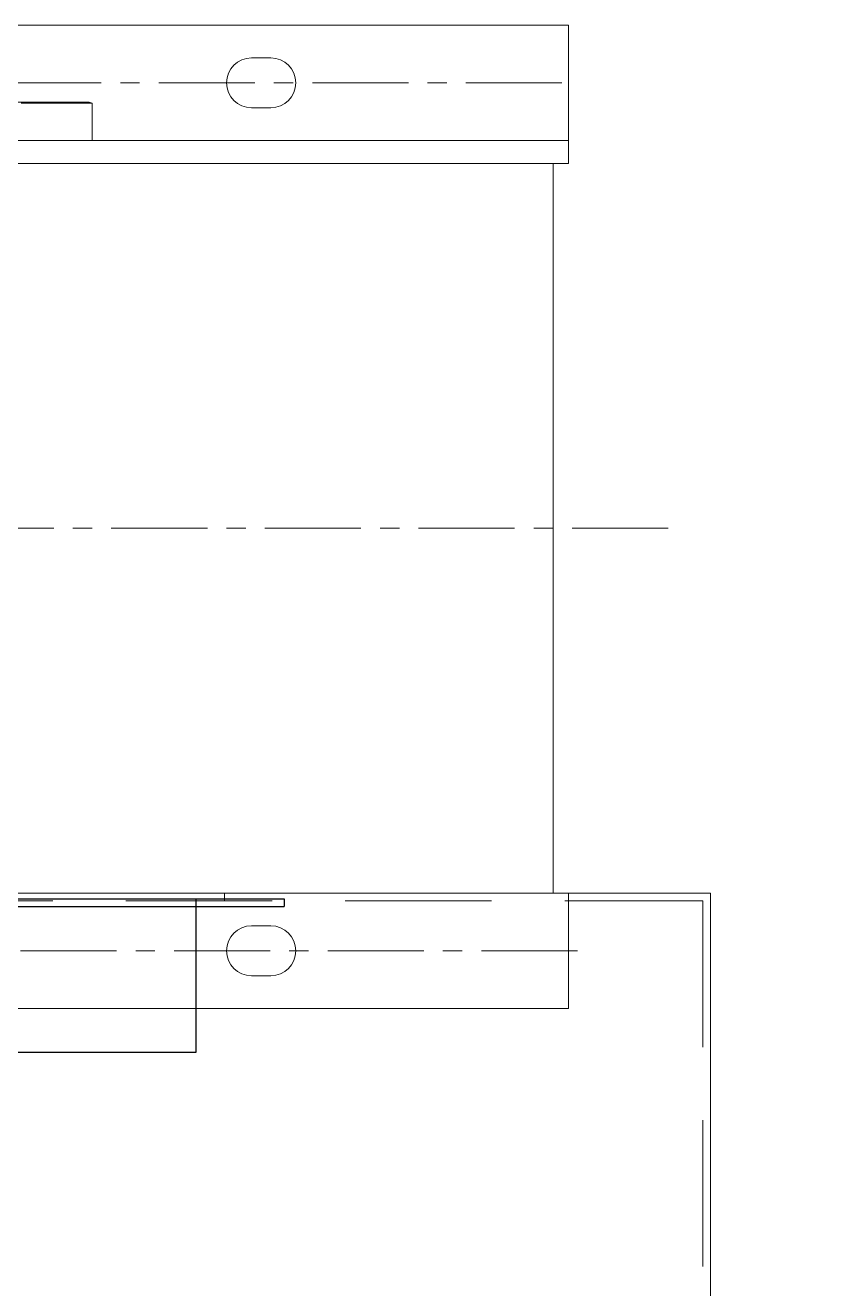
# Model space of a CAD drawing. Header units: millimetres. Extents: x 174875 to 182855, y -330615 to -324972.
# Drawn here: x 177893.4 to 178101.8, y -326151 to -325822 of the extents above; entities that cross this region are included whole.
import ezdxf

# ---------------------------------------------------------------- set-up
doc = ezdxf.new("R2010")
doc.units = ezdxf.units.MM
doc.header["$LTSCALE"] = 20
for name, pattern in [('CENTER', [2, 1.25, -0.25, 0.25, -0.25]), ('CENTER2', [28.575, 19.05, -3.175, 3.175, -3.175]), ('CENTERX2', [101.6, 63.5, -12.7, 12.7, -12.7]), ('DASHED2', [9.525, 6.35, -3.175]), ('HIDDEN', [9.525, 6.35, -3.175])]:
    doc.linetypes.add(name, pattern=pattern)
doc.layers.get('0').update_dxf_attribs({"lineweight": 15})
for name, color, linetype in [('4虚线层', 6, 'DASHED2'), ('PDF_几何图形', 7, 'Continuous'), ('实线', 7, 'Continuous')]:
    doc.layers.add(name, color=color, linetype=linetype)
for name, color, linetype, lineweight in [('Center2', 1, 'CENTER2', 9), ('Center2x', 1, 'CENTERX2', 9), ('from', 7, 'Continuous', 15), ('Hidden', 2, 'HIDDEN', 9), ('中心线', 1, 'CENTER', 9), ('细实线', 4, 'Continuous', 9)]:
    doc.layers.add(name, color=color, linetype=linetype, lineweight=lineweight)

# ---------------------------------------------------------------- blocks, each defined once
blk = doc.blocks.new('Z$W@#0D7750773333335')
at = {"layer": 'PDF_几何图形', "lineweight": 18}
blk.add_lwpolyline([(9.68, -81.52), (9.68, -84.64), (9.68, -87.49), (9.68, -90.06), (9.68, -92.35), (9.68, -94.35), (9.68, -96.05), (9.68, -97.45), (9.68, -98.55), (9.68, -99.33), (9.68, -99.8), (9.68, -99.96), (-0.05, -99.96), (-0.05, -99.81), (-0.05, -99.35), (-0.05, -98.58), (-0.05, -97.51), (-0.05, -96.14), (-0.05, -94.48), (-0.05, -92.52), (-0.05, -90.28), (-0.05, -87.76), (-0.05, -84.97), (-0.05, -81.92)], dxfattribs=at)
blk.add_lwpolyline([(9.68, -99.96, 0.131643), (9.95, -98.96), (9.95, -98.8), (9.95, -98.34), (9.95, -97.56), (9.95, -96.48), (9.95, -95.09), (9.95, -93.41), (9.95, -91.43), (9.95, -89.16), (9.95, -86.61), (9.95, -83.79), (9.95, -80.71)], format="xyb", dxfattribs=at)
blk = doc.blocks.new('A$C52E12C56')
at = {"layer": '4虚线层'}
for p, q in [((23, 150), (23, -150)), ((25, 150), (23, 150)), ((25, 150), (25, -150)), ((-15, -127), (-15, 127)), ((25, 127), (-15, 127)), ((25, -127), (-15, -127)), ((25, -150), (23, -150))]:
    blk.add_line(p, q, dxfattribs=at)
blk = doc.blocks.new('英铄BN(A)S250系列-主视图')
for p, q in [((-1616.21, 23279.81), (-1616.21, 22860.81)), ((-1426.21, 22860.81), (-1426.21, 23279.81)), ((-1646.21, 22860.81), (-1646.21, 23244.81)), ((-1420.21, 22860.81), (-1420.21, 23244.81)), ((-1390.21, 23244.81), (-1390.21, 22860.81)), ((-1616.21, 22864.81), (-1426.21, 22864.81)), ((-1616.21, 22860.81), (-1646.21, 22860.81)), ((-1426.21, 22860.81), (-1420.21, 22860.81)), ((-1390.21, 22860.81), (-1420.21, 22860.81))]:
    blk.add_line(p, q)
at = {"layer": '中心线'}
for p, q in [((-1521.21, 22834.83), (-1521.21, 23284.73)), ((-1631.21, 22858.48), (-1631.21, 23274.61)), ((-1405.21, 22862.48), (-1405.21, 23267.47))]:
    blk.add_line(p, q, dxfattribs=at)
at = {"layer": '细实线'}
for points in [[(-1624.71, 22943.31, 1), (-1637.71, 22943.31), (-1637.71, 22938.31, 1), (-1624.71, 22938.31)], [(-1398.71, 22943.31, 1), (-1411.71, 22943.31), (-1411.71, 22938.31, 1), (-1398.71, 22938.31)]]:
    blk.add_lwpolyline(points, format="xyb", close=True, dxfattribs=at)
blk.add_blockref('A$C52E12C56', (-1642.71, 23084.81))
at = {"layer": '实线'}
blk.add_blockref('Z$W@#0D7750773333335', (-1420.21, 23084.81), dxfattribs=at)
blk = doc.blocks.new('DST251072  RFA-300R-SPdfrwwewwe')
for p, q in [((159087.53, -331702.89), (159087.53, -331579.39)), ((159087.53, -331579.39), (159527.53, -331579.39)), ((159527.53, -331579.39), (159527.53, -331702.89))]:
    blk.add_line(p, q)
blk.add_lwpolyline([(159057.53, -331702.89), (159557.53, -331702.89), (159557.53, -331704.39), (159057.53, -331704.39)], close=True)
at = {"layer": 'Center2'}
for p, q in [((159072.53, -331718.62), (159072.53, -331688.67)), ((159542.53, -331718.62), (159542.53, -331688.67))]:
    blk.add_line(p, q, dxfattribs=at)
at = {"layer": 'Center2x'}
blk.add_line((159266.53, -331638.49), (159266.53, -331521.32), dxfattribs=at)
at = {"layer": 'Hidden', "ltscale": 0.3}
blk.add_line((159400.93, -331579.39), (159400.93, -331581.39), dxfattribs=at)
blk.add_lwpolyline([(159089.53, -331704.39), (159089.53, -331581.39), (159525.53, -331581.39), (159525.53, -331704.39)], dxfattribs=at)

msp = doc.modelspace()

# ---------------------------------------------------------------- block references
at = {"rotation": 90}
msp.add_blockref('英铄BN(A)S250系列-主视图', (200895.648, -324431.792), dxfattribs=at)
at = {"layer": 'from'}
msp.add_blockref('DST251072  RFA-300R-SPdfrwwewwe', (18544.315, 5531.381), dxfattribs=at)

doc.saveas('drawing.dxf')
